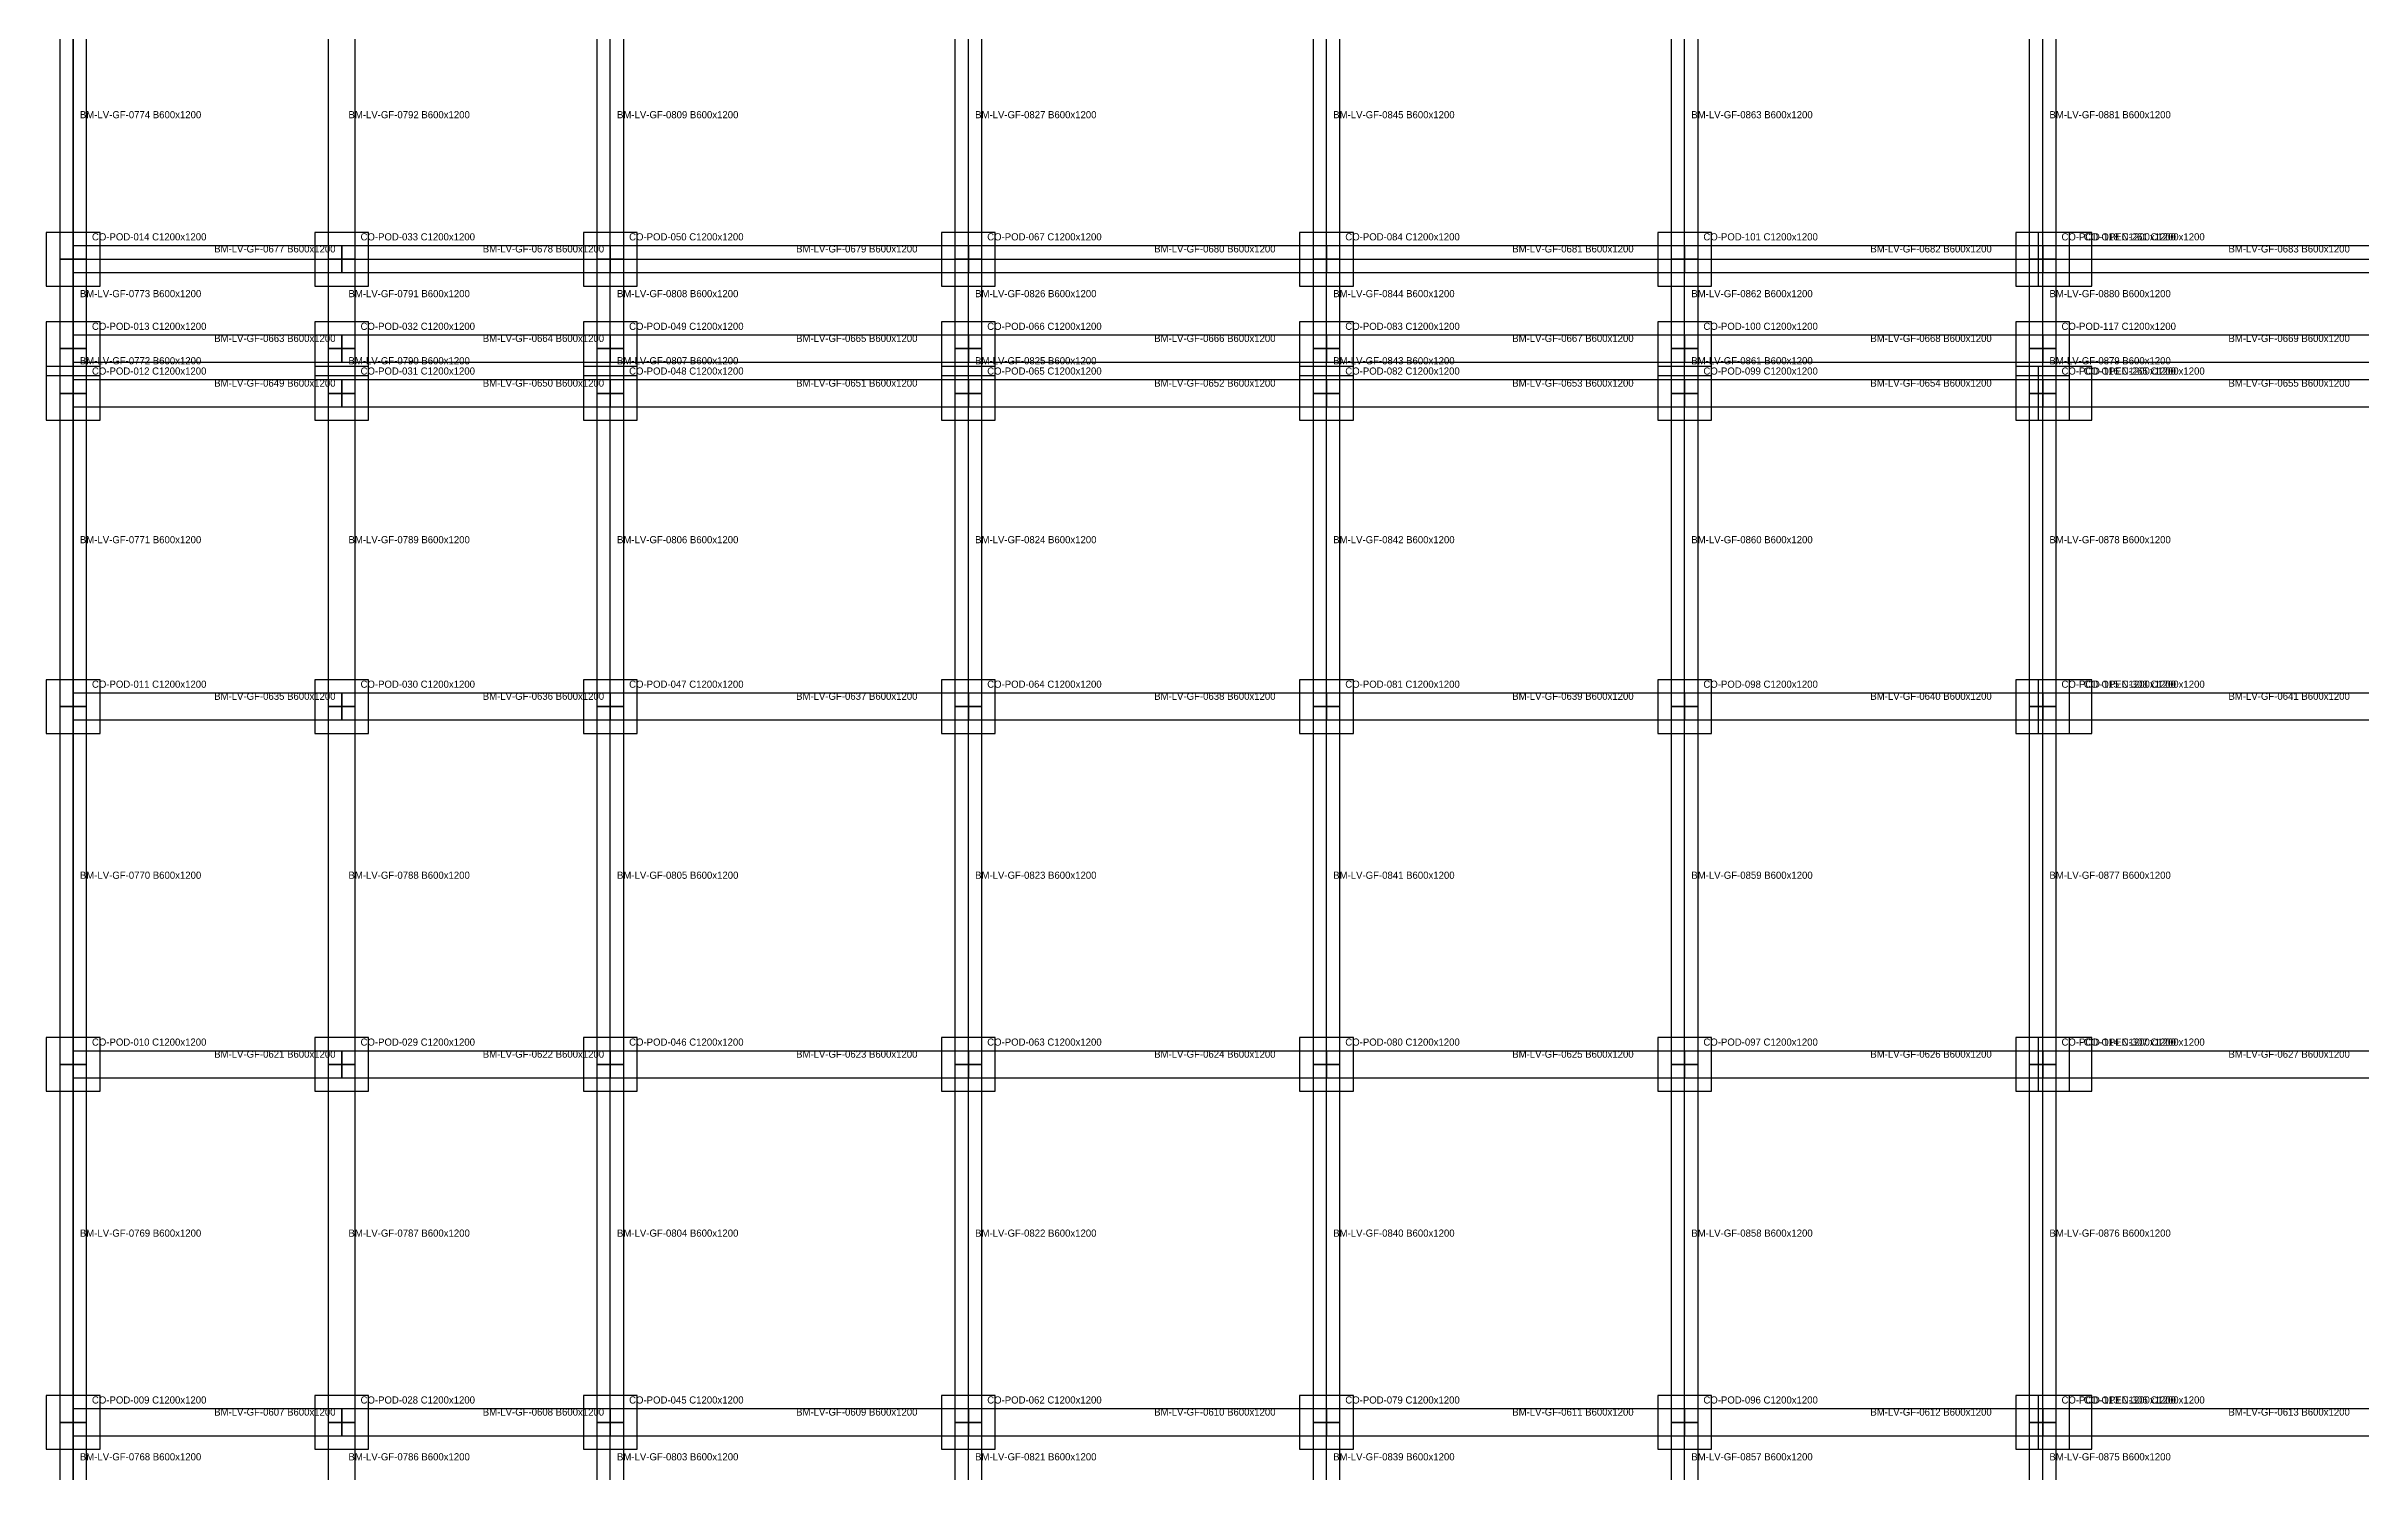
# Model space of a CAD drawing. Header units: millimetres. Extents: x -600 to 227101, y -254450 to 109948.
# Drawn here: x 118400 to 170127, y 45874 to 77759 of the extents above; entities that cross this region are included whole.
import ezdxf

# ---------------------------------------------------------------- set-up
doc = ezdxf.new("R2010")
doc.units = ezdxf.units.MM
for name, color, linetype in [('LV-GF_BEAM', 5, 'Continuous'), ('LV-GF_BOUNDARY', 6, 'Continuous'), ('LV-GF_COLUMN', 1, 'Continuous'), ('LV-GF_GRID', 8, 'Continuous'), ('LV-GF_SLAB', 7, 'Continuous'), ('TEXT', 7, 'Continuous')]:
    doc.layers.add(name, color=color, linetype=linetype)

msp = doc.modelspace()

# ---------------------------------------------------------------- linework, layer by layer
at = {"layer": 'LV-GF_BEAM'}
for points in [[(118700, 73000), (119300, 73000), (119300, 79000), (118700, 79000), (118700, 73000)], [(124700, 73000), (125300, 73000), (125300, 79000), (124700, 79000), (124700, 73000)], [(130700, 73000), (131300, 73000), (131300, 79000), (130700, 79000), (130700, 73000)], [(138700, 73000), (139300, 73000), (139300, 79000), (138700, 79000), (138700, 73000)], [(146700, 73000), (147300, 73000), (147300, 79000), (146700, 79000), (146700, 73000)], [(154700, 73000), (155300, 73000), (155300, 79000), (154700, 79000), (154700, 73000)], [(162700, 73000), (163300, 73000), (163300, 79000), (162700, 79000), (162700, 73000)], [(118700, 71000), (119300, 71000), (119300, 73000), (118700, 73000), (118700, 71000)], [(119000, 73300), (119000, 72700), (125000, 72700), (125000, 73300), (119000, 73300)], [(124700, 71000), (125300, 71000), (125300, 73000), (124700, 73000), (124700, 71000)], [(125000, 73300), (125000, 72700), (131000, 72700), (131000, 73300), (125000, 73300)], [(130700, 71000), (131300, 71000), (131300, 73000), (130700, 73000), (130700, 71000)], [(131000, 73300), (131000, 72700), (139000, 72700), (139000, 73300), (131000, 73300)], [(138700, 71000), (139300, 71000), (139300, 73000), (138700, 73000), (138700, 71000)], [(139000, 73300), (139000, 72700), (147000, 72700), (147000, 73300), (139000, 73300)], [(146700, 71000), (147300, 71000), (147300, 73000), (146700, 73000), (146700, 71000)], [(147000, 73300), (147000, 72700), (155000, 72700), (155000, 73300), (147000, 73300)], [(154700, 71000), (155300, 71000), (155300, 73000), (154700, 73000), (154700, 71000)], [(155000, 73300), (155000, 72700), (163000, 72700), (163000, 73300), (155000, 73300)], [(162700, 71000), (163300, 71000), (163300, 73000), (162700, 73000), (162700, 71000)], [(163000, 73300), (163000, 72700), (171000, 72700), (171000, 73300), (163000, 73300)], [(118700, 70000), (119300, 70000), (119300, 71000), (118700, 71000), (118700, 70000)], [(119000, 71300), (119000, 70700), (125000, 70700), (125000, 71300), (119000, 71300)], [(124700, 70000), (125300, 70000), (125300, 71000), (124700, 71000), (124700, 70000)], [(125000, 71300), (125000, 70700), (131000, 70700), (131000, 71300), (125000, 71300)], [(130700, 70000), (131300, 70000), (131300, 71000), (130700, 71000), (130700, 70000)], [(131000, 71300), (131000, 70700), (139000, 70700), (139000, 71300), (131000, 71300)], [(138700, 70000), (139300, 70000), (139300, 71000), (138700, 71000), (138700, 70000)], [(139000, 71300), (139000, 70700), (147000, 70700), (147000, 71300), (139000, 71300)], [(146700, 70000), (147300, 70000), (147300, 71000), (146700, 71000), (146700, 70000)], [(147000, 71300), (147000, 70700), (155000, 70700), (155000, 71300), (147000, 71300)], [(154700, 70000), (155300, 70000), (155300, 71000), (154700, 71000), (154700, 70000)], [(155000, 71300), (155000, 70700), (163000, 70700), (163000, 71300), (155000, 71300)], [(162700, 70000), (163300, 70000), (163300, 71000), (162700, 71000), (162700, 70000)], [(163000, 71300), (163000, 70700), (171000, 70700), (171000, 71300), (163000, 71300)], [(118700, 63000), (119300, 63000), (119300, 70000), (118700, 70000), (118700, 63000)], [(119000, 70300), (119000, 69700), (125000, 69700), (125000, 70300), (119000, 70300)], [(124700, 63000), (125300, 63000), (125300, 70000), (124700, 70000), (124700, 63000)], [(125000, 70300), (125000, 69700), (131000, 69700), (131000, 70300), (125000, 70300)], [(130700, 63000), (131300, 63000), (131300, 70000), (130700, 70000), (130700, 63000)], [(131000, 70300), (131000, 69700), (139000, 69700), (139000, 70300), (131000, 70300)], [(138700, 63000), (139300, 63000), (139300, 70000), (138700, 70000), (138700, 63000)], [(139000, 70300), (139000, 69700), (147000, 69700), (147000, 70300), (139000, 70300)], [(146700, 63000), (147300, 63000), (147300, 70000), (146700, 70000), (146700, 63000)], [(147000, 70300), (147000, 69700), (155000, 69700), (155000, 70300), (147000, 70300)], [(154700, 63000), (155300, 63000), (155300, 70000), (154700, 70000), (154700, 63000)], [(155000, 70300), (155000, 69700), (163000, 69700), (163000, 70300), (155000, 70300)], [(162700, 63000), (163300, 63000), (163300, 70000), (162700, 70000), (162700, 63000)], [(163000, 70300), (163000, 69700), (171000, 69700), (171000, 70300), (163000, 70300)], [(119000, 63300), (119000, 62700), (125000, 62700), (125000, 63300), (119000, 63300)], [(125000, 63300), (125000, 62700), (131000, 62700), (131000, 63300), (125000, 63300)], [(131000, 63300), (131000, 62700), (139000, 62700), (139000, 63300), (131000, 63300)], [(139000, 63300), (139000, 62700), (147000, 62700), (147000, 63300), (139000, 63300)], [(147000, 63300), (147000, 62700), (155000, 62700), (155000, 63300), (147000, 63300)], [(155000, 63300), (155000, 62700), (163000, 62700), (163000, 63300), (155000, 63300)], [(163000, 63300), (163000, 62700), (171000, 62700), (171000, 63300), (163000, 63300)], [(118700, 55000), (119300, 55000), (119300, 63000), (118700, 63000), (118700, 55000)], [(124700, 55000), (125300, 55000), (125300, 63000), (124700, 63000), (124700, 55000)], [(130700, 55000), (131300, 55000), (131300, 63000), (130700, 63000), (130700, 55000)], [(138700, 55000), (139300, 55000), (139300, 63000), (138700, 63000), (138700, 55000)], [(146700, 55000), (147300, 55000), (147300, 63000), (146700, 63000), (146700, 55000)], [(154700, 55000), (155300, 55000), (155300, 63000), (154700, 63000), (154700, 55000)], [(162700, 55000), (163300, 55000), (163300, 63000), (162700, 63000), (162700, 55000)], [(118700, 47000), (119300, 47000), (119300, 55000), (118700, 55000), (118700, 47000)], [(119000, 55300), (119000, 54700), (125000, 54700), (125000, 55300), (119000, 55300)], [(124700, 47000), (125300, 47000), (125300, 55000), (124700, 55000), (124700, 47000)], [(125000, 55300), (125000, 54700), (131000, 54700), (131000, 55300), (125000, 55300)], [(130700, 47000), (131300, 47000), (131300, 55000), (130700, 55000), (130700, 47000)], [(131000, 55300), (131000, 54700), (139000, 54700), (139000, 55300), (131000, 55300)], [(138700, 47000), (139300, 47000), (139300, 55000), (138700, 55000), (138700, 47000)], [(139000, 55300), (139000, 54700), (147000, 54700), (147000, 55300), (139000, 55300)], [(146700, 47000), (147300, 47000), (147300, 55000), (146700, 55000), (146700, 47000)], [(147000, 55300), (147000, 54700), (155000, 54700), (155000, 55300), (147000, 55300)], [(154700, 47000), (155300, 47000), (155300, 55000), (154700, 55000), (154700, 47000)], [(155000, 55300), (155000, 54700), (163000, 54700), (163000, 55300), (155000, 55300)], [(162700, 47000), (163300, 47000), (163300, 55000), (162700, 55000), (162700, 47000)], [(163000, 55300), (163000, 54700), (171000, 54700), (171000, 55300), (163000, 55300)], [(119000, 47300), (119000, 46700), (125000, 46700), (125000, 47300), (119000, 47300)], [(125000, 47300), (125000, 46700), (131000, 46700), (131000, 47300), (125000, 47300)], [(131000, 47300), (131000, 46700), (139000, 46700), (139000, 47300), (131000, 47300)], [(139000, 47300), (139000, 46700), (147000, 46700), (147000, 47300), (139000, 47300)], [(147000, 47300), (147000, 46700), (155000, 46700), (155000, 47300), (147000, 47300)], [(155000, 47300), (155000, 46700), (163000, 46700), (163000, 47300), (155000, 47300)], [(163000, 47300), (163000, 46700), (171000, 46700), (171000, 47300), (163000, 47300)], [(118700, 45000), (119300, 45000), (119300, 47000), (118700, 47000), (118700, 45000)], [(124700, 45000), (125300, 45000), (125300, 47000), (124700, 47000), (124700, 45000)], [(130700, 45000), (131300, 45000), (131300, 47000), (130700, 47000), (130700, 45000)], [(138700, 45000), (139300, 45000), (139300, 47000), (138700, 47000), (138700, 45000)], [(146700, 45000), (147300, 45000), (147300, 47000), (146700, 47000), (146700, 45000)], [(154700, 45000), (155300, 45000), (155300, 47000), (154700, 47000), (154700, 45000)], [(162700, 45000), (163300, 45000), (163300, 47000), (162700, 47000), (162700, 45000)]]:
    msp.add_lwpolyline(points, close=True, dxfattribs=at)
at = {"layer": 'LV-GF_BOUNDARY'}
msp.add_lwpolyline([(119000, 0), (223000, 0), (223000, 102000), (119000, 102000), (119000, 0)], close=True, dxfattribs=at)
at = {"layer": 'LV-GF_COLUMN'}
for points in [[(118400, 72400), (119600, 72400), (119600, 73600), (118400, 73600), (118400, 72400)], [(124400, 72400), (125600, 72400), (125600, 73600), (124400, 73600), (124400, 72400)], [(130400, 72400), (131600, 72400), (131600, 73600), (130400, 73600), (130400, 72400)], [(138400, 72400), (139600, 72400), (139600, 73600), (138400, 73600), (138400, 72400)], [(146400, 72400), (147600, 72400), (147600, 73600), (146400, 73600), (146400, 72400)], [(154400, 72400), (155600, 72400), (155600, 73600), (154400, 73600), (154400, 72400)], [(162400, 72400), (163600, 72400), (163600, 73600), (162400, 73600), (162400, 72400)], [(162900, 72400), (164100, 72400), (164100, 73600), (162900, 73600), (162900, 72400)], [(118400, 70400), (119600, 70400), (119600, 71600), (118400, 71600), (118400, 70400)], [(124400, 70400), (125600, 70400), (125600, 71600), (124400, 71600), (124400, 70400)], [(130400, 70400), (131600, 70400), (131600, 71600), (130400, 71600), (130400, 70400)], [(138400, 70400), (139600, 70400), (139600, 71600), (138400, 71600), (138400, 70400)], [(146400, 70400), (147600, 70400), (147600, 71600), (146400, 71600), (146400, 70400)], [(154400, 70400), (155600, 70400), (155600, 71600), (154400, 71600), (154400, 70400)], [(162400, 70400), (163600, 70400), (163600, 71600), (162400, 71600), (162400, 70400)], [(118400, 69400), (119600, 69400), (119600, 70600), (118400, 70600), (118400, 69400)], [(124400, 69400), (125600, 69400), (125600, 70600), (124400, 70600), (124400, 69400)], [(130400, 69400), (131600, 69400), (131600, 70600), (130400, 70600), (130400, 69400)], [(138400, 69400), (139600, 69400), (139600, 70600), (138400, 70600), (138400, 69400)], [(146400, 69400), (147600, 69400), (147600, 70600), (146400, 70600), (146400, 69400)], [(154400, 69400), (155600, 69400), (155600, 70600), (154400, 70600), (154400, 69400)], [(162400, 69400), (163600, 69400), (163600, 70600), (162400, 70600), (162400, 69400)], [(162900, 69400), (164100, 69400), (164100, 70600), (162900, 70600), (162900, 69400)], [(118400, 62400), (119600, 62400), (119600, 63600), (118400, 63600), (118400, 62400)], [(124400, 62400), (125600, 62400), (125600, 63600), (124400, 63600), (124400, 62400)], [(130400, 62400), (131600, 62400), (131600, 63600), (130400, 63600), (130400, 62400)], [(138400, 62400), (139600, 62400), (139600, 63600), (138400, 63600), (138400, 62400)], [(146400, 62400), (147600, 62400), (147600, 63600), (146400, 63600), (146400, 62400)], [(154400, 62400), (155600, 62400), (155600, 63600), (154400, 63600), (154400, 62400)], [(162400, 62400), (163600, 62400), (163600, 63600), (162400, 63600), (162400, 62400)], [(162900, 62400), (164100, 62400), (164100, 63600), (162900, 63600), (162900, 62400)], [(118400, 54400), (119600, 54400), (119600, 55600), (118400, 55600), (118400, 54400)], [(124400, 54400), (125600, 54400), (125600, 55600), (124400, 55600), (124400, 54400)], [(130400, 54400), (131600, 54400), (131600, 55600), (130400, 55600), (130400, 54400)], [(138400, 54400), (139600, 54400), (139600, 55600), (138400, 55600), (138400, 54400)], [(146400, 54400), (147600, 54400), (147600, 55600), (146400, 55600), (146400, 54400)], [(154400, 54400), (155600, 54400), (155600, 55600), (154400, 55600), (154400, 54400)], [(162400, 54400), (163600, 54400), (163600, 55600), (162400, 55600), (162400, 54400)], [(162900, 54400), (164100, 54400), (164100, 55600), (162900, 55600), (162900, 54400)], [(118400, 46400), (119600, 46400), (119600, 47600), (118400, 47600), (118400, 46400)], [(124400, 46400), (125600, 46400), (125600, 47600), (124400, 47600), (124400, 46400)], [(130400, 46400), (131600, 46400), (131600, 47600), (130400, 47600), (130400, 46400)], [(138400, 46400), (139600, 46400), (139600, 47600), (138400, 47600), (138400, 46400)], [(146400, 46400), (147600, 46400), (147600, 47600), (146400, 47600), (146400, 46400)], [(154400, 46400), (155600, 46400), (155600, 47600), (154400, 47600), (154400, 46400)], [(162400, 46400), (163600, 46400), (163600, 47600), (162400, 47600), (162400, 46400)], [(162900, 46400), (164100, 46400), (164100, 47600), (162900, 47600), (162900, 46400)]]:
    msp.add_lwpolyline(points, close=True, dxfattribs=at)
at = {"layer": 'LV-GF_GRID'}
for points in [[(119000, 0), (119000, 102000)], [(131000, 0), (131000, 102000)], [(139000, 0), (139000, 102000)], [(147000, 0), (147000, 102000)], [(155000, 0), (155000, 102000)], [(163000, 0), (163000, 102000)], [(119000, 73000), (223000, 73000)]]:
    msp.add_lwpolyline(points, dxfattribs=at)
at = {"layer": 'LV-GF_SLAB'}
msp.add_lwpolyline([(119000, 0), (223000, 0), (223000, 102000), (119000, 102000), (119000, 0)], close=True, dxfattribs=at)

# ---------------------------------------------------------------- texts
at = {"layer": 'TEXT'}
for s, p in [('BM-LV-GF-0774 B600x1200', (119150, 76150)), ('BM-LV-GF-0792 B600x1200', (125150, 76150)), ('BM-LV-GF-0809 B600x1200', (131150, 76150)), ('BM-LV-GF-0827 B600x1200', (139150, 76150)), ('BM-LV-GF-0845 B600x1200', (147150, 76150)), ('BM-LV-GF-0863 B600x1200', (155150, 76150)), ('BM-LV-GF-0881 B600x1200', (163150, 76150)), ('CO-POD-014 C1200x1200', (119420, 73420)), ('CO-POD-033 C1200x1200', (125420, 73420)), ('CO-POD-050 C1200x1200', (131420, 73420)), ('CO-POD-067 C1200x1200', (139420, 73420)), ('CO-POD-084 C1200x1200', (147420, 73420)), ('CO-POD-101 C1200x1200', (155420, 73420)), ('CO-POD-118 C1200x1200', (163420, 73420)), ('CO-OPEN-261 C1200x1200', (163920, 73420)), ('BM-LV-GF-0677 B600x1200', (122150, 73150)), ('BM-LV-GF-0678 B600x1200', (128150, 73150)), ('BM-LV-GF-0679 B600x1200', (135150, 73150)), ('BM-LV-GF-0680 B600x1200', (143150, 73150)), ('BM-LV-GF-0681 B600x1200', (151150, 73150)), ('BM-LV-GF-0682 B600x1200', (159150, 73150)), ('BM-LV-GF-0683 B600x1200', (167150, 73150)), ('BM-LV-GF-0773 B600x1200', (119150, 72150)), ('BM-LV-GF-0791 B600x1200', (125150, 72150)), ('BM-LV-GF-0808 B600x1200', (131150, 72150)), ('BM-LV-GF-0826 B600x1200', (139150, 72150)), ('BM-LV-GF-0844 B600x1200', (147150, 72150)), ('BM-LV-GF-0862 B600x1200', (155150, 72150)), ('BM-LV-GF-0880 B600x1200', (163150, 72150)), ('CO-POD-013 C1200x1200', (119420, 71420)), ('CO-POD-032 C1200x1200', (125420, 71420)), ('CO-POD-049 C1200x1200', (131420, 71420)), ('CO-POD-066 C1200x1200', (139420, 71420)), ('CO-POD-083 C1200x1200', (147420, 71420)), ('CO-POD-100 C1200x1200', (155420, 71420)), ('CO-POD-117 C1200x1200', (163420, 71420)), ('BM-LV-GF-0663 B600x1200', (122150, 71150)), ('BM-LV-GF-0664 B600x1200', (128150, 71150)), ('BM-LV-GF-0665 B600x1200', (135150, 71150)), ('BM-LV-GF-0666 B600x1200', (143150, 71150)), ('BM-LV-GF-0667 B600x1200', (151150, 71150)), ('BM-LV-GF-0668 B600x1200', (159150, 71150)), ('BM-LV-GF-0669 B600x1200', (167150, 71150)), ('BM-LV-GF-0772 B600x1200', (119150, 70650)), ('CO-POD-012 C1200x1200', (119420, 70420)), ('BM-LV-GF-0790 B600x1200', (125150, 70650)), ('CO-POD-031 C1200x1200', (125420, 70420)), ('BM-LV-GF-0807 B600x1200', (131150, 70650)), ('CO-POD-048 C1200x1200', (131420, 70420)), ('BM-LV-GF-0825 B600x1200', (139150, 70650)), ('CO-POD-065 C1200x1200', (139420, 70420)), ('BM-LV-GF-0843 B600x1200', (147150, 70650)), ('CO-POD-082 C1200x1200', (147420, 70420)), ('BM-LV-GF-0861 B600x1200', (155150, 70650)), ('CO-POD-099 C1200x1200', (155420, 70420)), ('BM-LV-GF-0879 B600x1200', (163150, 70650)), ('CO-POD-116 C1200x1200', (163420, 70420)), ('CO-OPEN-265 C1200x1200', (163920, 70420)), ('BM-LV-GF-0649 B600x1200', (122150, 70150)), ('BM-LV-GF-0650 B600x1200', (128150, 70150)), ('BM-LV-GF-0651 B600x1200', (135150, 70150)), ('BM-LV-GF-0652 B600x1200', (143150, 70150)), ('BM-LV-GF-0653 B600x1200', (151150, 70150)), ('BM-LV-GF-0654 B600x1200', (159150, 70150)), ('BM-LV-GF-0655 B600x1200', (167150, 70150)), ('BM-LV-GF-0771 B600x1200', (119150, 66650)), ('BM-LV-GF-0789 B600x1200', (125150, 66650)), ('BM-LV-GF-0806 B600x1200', (131150, 66650)), ('BM-LV-GF-0824 B600x1200', (139150, 66650)), ('BM-LV-GF-0842 B600x1200', (147150, 66650)), ('BM-LV-GF-0860 B600x1200', (155150, 66650)), ('BM-LV-GF-0878 B600x1200', (163150, 66650)), ('CO-POD-011 C1200x1200', (119420, 63420)), ('BM-LV-GF-0635 B600x1200', (122150, 63150)), ('CO-POD-030 C1200x1200', (125420, 63420)), ('BM-LV-GF-0636 B600x1200', (128150, 63150)), ('CO-POD-047 C1200x1200', (131420, 63420)), ('BM-LV-GF-0637 B600x1200', (135150, 63150)), ('CO-POD-064 C1200x1200', (139420, 63420)), ('BM-LV-GF-0638 B600x1200', (143150, 63150)), ('CO-POD-081 C1200x1200', (147420, 63420)), ('BM-LV-GF-0639 B600x1200', (151150, 63150)), ('CO-POD-098 C1200x1200', (155420, 63420)), ('BM-LV-GF-0640 B600x1200', (159150, 63150)), ('CO-POD-115 C1200x1200', (163420, 63420)), ('CO-OPEN-308 C1200x1200', (163920, 63420)), ('BM-LV-GF-0641 B600x1200', (167150, 63150)), ('BM-LV-GF-0770 B600x1200', (119150, 59150)), ('BM-LV-GF-0788 B600x1200', (125150, 59150)), ('BM-LV-GF-0805 B600x1200', (131150, 59150)), ('BM-LV-GF-0823 B600x1200', (139150, 59150)), ('BM-LV-GF-0841 B600x1200', (147150, 59150)), ('BM-LV-GF-0859 B600x1200', (155150, 59150)), ('BM-LV-GF-0877 B600x1200', (163150, 59150)), ('CO-POD-010 C1200x1200', (119420, 55420)), ('CO-POD-029 C1200x1200', (125420, 55420)), ('CO-POD-046 C1200x1200', (131420, 55420)), ('CO-POD-063 C1200x1200', (139420, 55420)), ('CO-POD-080 C1200x1200', (147420, 55420)), ('CO-POD-097 C1200x1200', (155420, 55420)), ('CO-POD-114 C1200x1200', (163420, 55420)), ('CO-OPEN-307 C1200x1200', (163920, 55420)), ('BM-LV-GF-0621 B600x1200', (122150, 55150)), ('BM-LV-GF-0622 B600x1200', (128150, 55150)), ('BM-LV-GF-0623 B600x1200', (135150, 55150)), ('BM-LV-GF-0624 B600x1200', (143150, 55150)), ('BM-LV-GF-0625 B600x1200', (151150, 55150)), ('BM-LV-GF-0626 B600x1200', (159150, 55150)), ('BM-LV-GF-0627 B600x1200', (167150, 55150)), ('BM-LV-GF-0769 B600x1200', (119150, 51150)), ('BM-LV-GF-0787 B600x1200', (125150, 51150)), ('BM-LV-GF-0804 B600x1200', (131150, 51150)), ('BM-LV-GF-0822 B600x1200', (139150, 51150)), ('BM-LV-GF-0840 B600x1200', (147150, 51150)), ('BM-LV-GF-0858 B600x1200', (155150, 51150)), ('BM-LV-GF-0876 B600x1200', (163150, 51150)), ('CO-POD-009 C1200x1200', (119420, 47420)), ('BM-LV-GF-0607 B600x1200', (122150, 47150)), ('CO-POD-028 C1200x1200', (125420, 47420)), ('BM-LV-GF-0608 B600x1200', (128150, 47150)), ('CO-POD-045 C1200x1200', (131420, 47420)), ('BM-LV-GF-0609 B600x1200', (135150, 47150)), ('CO-POD-062 C1200x1200', (139420, 47420)), ('BM-LV-GF-0610 B600x1200', (143150, 47150)), ('CO-POD-079 C1200x1200', (147420, 47420)), ('BM-LV-GF-0611 B600x1200', (151150, 47150)), ('CO-POD-096 C1200x1200', (155420, 47420)), ('BM-LV-GF-0612 B600x1200', (159150, 47150)), ('CO-POD-113 C1200x1200', (163420, 47420)), ('CO-OPEN-306 C1200x1200', (163920, 47420)), ('BM-LV-GF-0613 B600x1200', (167150, 47150)), ('BM-LV-GF-0768 B600x1200', (119150, 46150)), ('BM-LV-GF-0786 B600x1200', (125150, 46150)), ('BM-LV-GF-0803 B600x1200', (131150, 46150)), ('BM-LV-GF-0821 B600x1200', (139150, 46150)), ('BM-LV-GF-0839 B600x1200', (147150, 46150)), ('BM-LV-GF-0857 B600x1200', (155150, 46150)), ('BM-LV-GF-0875 B600x1200', (163150, 46150))]:
    msp.add_text(s, height=160, dxfattribs=at).set_placement(p)

doc.saveas('drawing.dxf')
